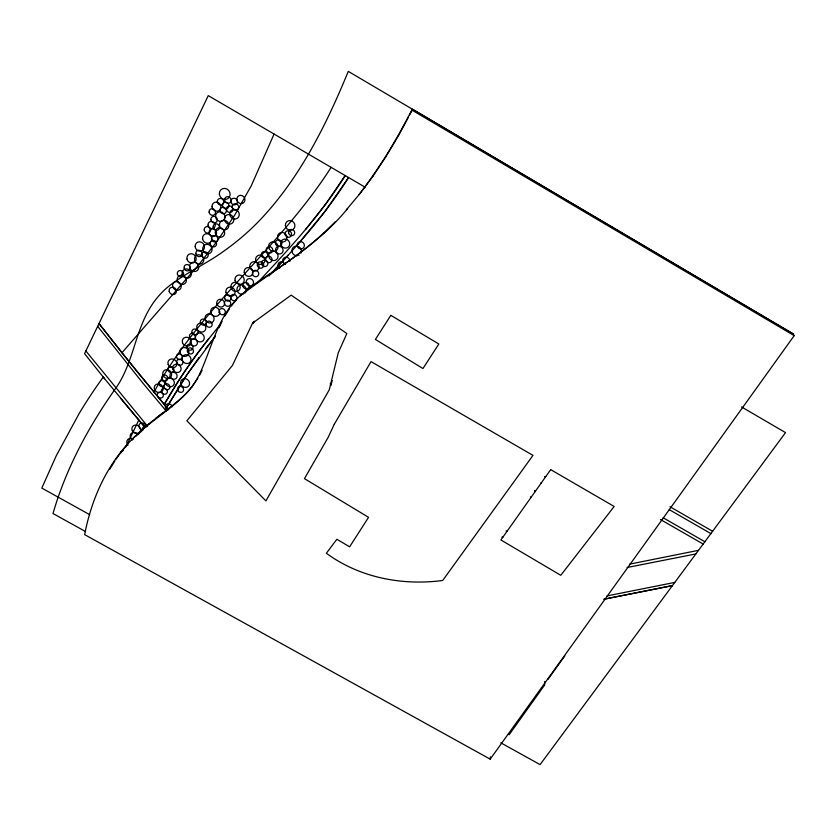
<?xml version="1.0" encoding="UTF-8"?>
<svg xmlns="http://www.w3.org/2000/svg" width="836" height="836" viewBox="0 0 836 836"><rect width="100%" height="100%" fill="white"/><g stroke="black" fill="none" stroke-linecap="round" stroke-linejoin="round"><path stroke-width="1.25" d="M544.769 681.444L544.644 685.018L509.103 734.792M133.979 437.447C107.332 463.353 91.573 498.496 84.645 534.632L490.189 759.161L490.418 756.841M330.993 385.49L332.195 380.568M274.083 134.053L251.228 185.864L234.498 215.489L216.932 241.447L198.675 264.845L121.92 352.782L168.255 409.295M219.063 327.722L222.125 321.275M125.954 446.842L138.786 420.059L103.267 377.088A629.456 537.099 3.7 0 0 79.19 413.423L56.242 455.829L41.8 488.088L89.661 514.652M252.576 323.114L232.377 365.531L186.856 420.79L265.911 500.889L329.248 389.827L338.287 352.74L346.846 333.533L291.158 295.139L252.576 323.114L254.228 321.285L253.109 323.636M199.543 375.333L202.124 370.285M490.189 759.161L794.2 335.654L793.03 333.794L412.639 109.307L411.814 110.028C396.609 139.664 379.471 168.391 358.947 194.684M399.096 134.596L408.344 117.343M409.525 115.075L412.639 109.307M224.905 316.05L229.377 308.881M109.568 469.466L114.887 460.95M197.86 378.185L191.998 386.88M385.804 156.865L399.127 134.554M153.918 392.23C200.285 307.523 279.548 248.198 331.14 167.357M372.751 176.438L385.845 156.823M116.152 459.089L118.952 455.066M199.072 357.442L185.446 376.952L166.625 407.393L187.379 374.058L215.5 336.135M547.925 679.417L564.833 655.894M372.793 176.386L359.971 193.597L346.428 209.752M208.592 338.841L198.393 352.186A637.502 543.358 -1.3 0 0 171.495 392.094L164.159 404.478L179.353 379.596A636.144 542.355 -1.3 0 1 202.49 346.721L220.161 324.608M205.457 348.894L215.145 336.574M119.538 454.188L126.706 445.306M305.568 229.492L325.873 203.806L345.195 175.56C320.721 214.904 289.099 249.023 257.54 282.693M231.373 305.934L236.254 299.988M187.358 392.303L192.081 386.796M297.386 244.864L324.995 211.414L348.56 177.525C326.124 213.431 297.898 245.23 268.92 275.922M288.232 255.074L270.289 274.532M347.557 208.551C318.202 245.209 276.622 267.645 240.193 295.934M241.803 294.345C218.739 314.002 212.783 344.704 200.953 371.1C187.672 402.419 154.054 415.92 131.931 439.631M182.07 397.487L187.452 392.209M323.605 233.129L335.424 221.655M133.885 437.552L141.347 430.373M312.256 243.098L323.668 233.077M141.253 430.477L148.724 423.977M176.177 402.524L182.154 397.393M241.729 294.418L248.187 288.922M148.63 424.071L163.083 412.65M301.368 251.814L312.319 243.036M169.781 407.56L176.26 402.43M155.914 418.209L169.875 407.466M248.114 288.995L255.367 283.592M290.97 259.494L301.43 251.751M291.032 259.432L271.846 272.505M255.293 283.655L263.298 278.148M281.178 266.256L263.225 278.221M629.571 564.154L698.509 550.328M607.03 595.911L674.798 582.41M604.386 599.13L672.437 585.608L603.717 599.255M627.084 567.508L695.845 553.944M500.837 742.838L540.087 764.626L785.537 432.62L741.563 406.954M85.606 531.591L53.002 513.534C66.253 467.606 89.285 425.399 116.883 386.619C133.729 361.465 135.359 329.509 152.256 304.398A99.923 91.626 38.3 0 1 166.427 288.201C184.348 273.267 206.252 264.239 224.926 250.33A313.636 273.842 65.9 0 0 258.606 221.467C299.445 179.008 326.092 125.358 348.278 71.373L793.092 333.877M669.939 506.72L712.617 531.257M669.27 509.667L710.893 533.598M663.094 517.735L704.873 541.728M660.482 519.543L703.16 544.048M364.998 187.118L208.268 95.628L84.561 353.68L104.584 378.718M411.814 110.028L794.2 335.654M166.374 411.218L143.008 383.264L97.676 326.333M147.575 426.245L85.857 350.974M138.786 420.059L145.213 427.562L120.562 398.281M168.569 409.661L136.341 370.776L99.003 323.563L121.92 352.782M330.168 383.849A3.469 3.24 29.7 0 1 331.453 383.4M541.31 482.915A3.469 3.187 4.7 0 1 540.631 483.135M507.368 530.787A3.396 3.083 8.5 0 1 506.02 531.069M502.948 537.036A3.637 3.292 8.9 0 1 501.851 537.203M534.58 490.481A3.448 3.166 5.7 0 1 534.925 491.746M530.421 496.845A3.438 3.156 6.3 0 1 530.62 497.807M545.856 476.363A3.386 3.125 4.1 0 1 544.518 476.645M167.597 410.204A3.647 3.26 37.8 0 1 166.479 404.373A3.647 3.26 37.8 0 1 172.226 406.704M143.207 429.631A3.616 3.198 37.6 0 1 138.912 426.172A3.616 3.198 37.6 0 1 142.663 423.016A3.616 3.198 37.6 0 1 145.715 427.52M142.716 430.164A3.605 3.198 37.3 0 1 147.429 426.538M140.5 432.536A3.125 2.759 37.1 0 1 142.434 430.498M136.467 435.953A4.567 4.034 37 0 1 139.089 433.727M128.033 445.065A4.556 4.013 37 0 1 127.762 439.558A4.556 4.013 37 0 1 133.373 439.172M120.457 453.54A3.846 3.375 36.7 0 1 123.226 450.646M132.339 439.976A4.567 4.034 37.3 0 1 131.231 433.445A4.567 4.034 37.3 0 1 137.992 434.427M243.057 294.178A4.828 4.483 44.8 0 1 236.933 289.162A4.828 4.483 44.8 0 1 243.349 285.504A4.828 4.483 44.8 0 1 245.011 293.06M279.632 268.304A3.71 3.49 46.3 0 1 279.36 262.399A3.71 3.49 46.3 0 1 284.992 264.5M285.567 264.333A3.72 3.501 46.8 0 1 282.725 260.027A3.72 3.501 46.8 0 1 286.758 257.279A3.72 3.501 46.8 0 1 289.862 261.417M299.006 255.231A4.932 4.661 47.8 0 1 298.567 255.429M297.146 255.722A4.932 4.661 47.8 0 1 291.889 250.34A4.932 4.661 47.8 0 1 297.752 246.286A4.932 4.661 47.8 0 1 301.096 252.984M334.295 424.228L328.161 437.353L304.461 478.631L368.551 517.338L349.626 546.817L336.877 539.283L326.343 553.254C359.689 577.718 402.158 585.817 442.704 580.487L532.981 455.38L371.038 361.612L334.295 424.228M390.83 315.35L375.385 339.426L422.953 368.53L438.837 343.993L390.83 315.35M550.694 469.633L500.9 539.972L560.778 575.293L614.167 506.47L550.694 469.633M132.266 430.582A4.577 4.044 37.6 0 0 139.831 432.149A4.577 4.044 37.6 0 0 136.665 425.137A4.577 4.044 37.6 0 0 132.266 430.582M158.882 384.299A3.177 2.853 39.6 0 0 164.065 385.856A3.177 2.853 39.6 0 0 162.372 380.798A3.177 2.853 39.6 0 0 158.882 384.299M167.984 370.191A3.198 2.884 40.3 0 0 173.188 371.748A3.198 2.884 40.3 0 0 171.495 366.649A3.198 2.884 40.3 0 0 167.984 370.191M170.116 376.513A3.741 3.375 39.7 0 0 176.218 378.342A3.741 3.375 39.7 0 0 174.243 372.375A3.741 3.375 39.7 0 0 170.116 376.513M157.44 395.71A3.166 2.832 38.9 0 0 162.602 397.257A3.166 2.832 38.9 0 0 160.909 392.241A3.166 2.832 38.9 0 0 157.44 395.71M161.463 391.938A3.166 2.842 39 0 0 166.636 393.495A3.166 2.842 39 0 0 164.943 388.458A3.166 2.842 39 0 0 161.463 391.938M164.002 387.381A3.177 2.853 39.2 0 0 169.175 388.928A3.177 2.853 39.2 0 0 167.493 383.881A3.177 2.853 39.2 0 0 164.002 387.381M154.461 389.189A4.65 4.159 39.4 0 0 162.038 391.457A4.65 4.159 39.4 0 0 159.561 384.079A4.65 4.159 39.4 0 0 154.461 389.189M165.643 383.337A4.661 4.19 39.4 0 0 173.24 385.615A4.661 4.19 39.4 0 0 170.784 378.206A4.661 4.19 39.4 0 0 165.643 383.337M180.137 352.917A4.713 4.274 41.1 0 0 187.818 355.216A4.713 4.274 41.1 0 0 185.352 347.671A4.713 4.274 41.1 0 0 180.137 352.917M168.141 364.318A4.692 4.232 40.7 0 0 175.779 366.607A4.692 4.232 40.7 0 0 173.303 359.125A4.692 4.232 40.7 0 0 168.141 364.318M182.248 360.107A4.702 4.264 40.5 0 0 189.908 362.396A4.702 4.264 40.5 0 0 187.463 354.882A4.702 4.264 40.5 0 0 182.248 360.107M161.881 378.562A3.187 2.863 39.9 0 0 167.075 380.119A3.187 2.863 39.9 0 0 165.382 375.05A3.187 2.863 39.9 0 0 161.881 378.562M176.929 362.814A3.208 2.895 40.5 0 0 182.154 364.381A3.208 2.895 40.5 0 0 180.471 359.261A3.208 2.895 40.5 0 0 176.929 362.814M187.442 351.632A3.219 2.926 41 0 0 192.688 353.2A3.219 2.926 41 0 0 191.016 348.037A3.219 2.926 41 0 0 187.442 351.632M176.595 357.453A3.03 2.748 40.9 0 0 181.537 358.937A3.03 2.748 40.9 0 0 179.949 354.077A3.03 2.748 40.9 0 0 176.595 357.453M172.843 369.282A4.431 3.992 40.2 0 0 180.064 371.445A4.431 3.992 40.2 0 0 177.734 364.381A4.431 3.992 40.2 0 0 172.843 369.282M162.947 375.009A4.671 4.201 40.1 0 0 170.554 377.287A4.671 4.201 40.1 0 0 168.078 369.846A4.671 4.201 40.1 0 0 162.947 375.009M219.952 210.578A3.396 3.156 53.7 0 0 225.093 213.253A3.396 3.156 53.7 0 0 224.476 207.527A3.396 3.156 53.7 0 0 219.952 210.578M222.46 205.593A3.407 3.156 54.2 0 0 227.611 208.279A3.407 3.156 54.2 0 0 226.995 202.521A3.407 3.156 54.2 0 0 222.46 205.593M224.633 200.128A3.417 3.166 54.9 0 0 229.796 202.814A3.417 3.166 54.9 0 0 229.179 197.045A3.417 3.166 54.9 0 0 224.633 200.128M219.366 194.14A5.674 5.267 55.5 0 0 227.925 198.602A5.674 5.267 55.5 0 0 226.901 189.009A5.674 5.267 55.5 0 0 219.366 194.14M217.35 201.873A3.407 3.156 54.6 0 0 222.501 204.559A3.407 3.156 54.6 0 0 221.874 198.801A3.407 3.156 54.6 0 0 217.35 201.873M210.881 219.743A3.386 3.125 52.7 0 0 216.001 222.397A3.386 3.125 52.7 0 0 215.374 216.702A3.386 3.125 52.7 0 0 210.881 219.743M209.094 212.145A3.396 3.135 53.5 0 0 214.225 214.81A3.396 3.135 53.5 0 0 213.588 209.094A3.396 3.135 53.5 0 0 209.094 212.145M212.02 206.847A4.713 4.358 54.1 0 0 219.136 210.557A4.713 4.358 54.1 0 0 218.269 202.605A4.713 4.358 54.1 0 0 212.02 206.847M242.879 286.1A3.302 3.072 45.1 0 0 248.114 288.201A3.302 3.072 45.1 0 0 246.996 282.735A3.302 3.072 45.1 0 0 242.879 286.1M235.041 280.3A4.849 4.493 45.9 0 0 242.722 283.394A4.849 4.493 45.9 0 0 241.071 275.368A4.849 4.493 45.9 0 0 235.041 280.3M201.852 255.45A3.334 3.072 49.1 0 0 207.119 257.572A3.334 3.072 49.1 0 0 205.938 252.033A3.334 3.072 49.1 0 0 201.852 255.45M211.466 238.887A3.354 3.104 50.7 0 0 216.566 241.541A3.354 3.104 50.7 0 0 215.939 235.898A3.354 3.104 50.7 0 0 211.466 238.887M210.191 243.778A3.354 3.093 50.2 0 0 215.28 246.411A3.354 3.093 50.2 0 0 214.653 240.789A3.354 3.093 50.2 0 0 210.191 243.778M195.948 253.872A3.344 3.072 49.4 0 0 201.204 255.994A3.344 3.072 49.4 0 0 200.023 250.445A3.344 3.072 49.4 0 0 195.948 253.872M194.61 260.09A4.88 4.483 48.8 0 0 202.302 263.194A4.88 4.483 48.8 0 0 200.567 255.105A4.88 4.483 48.8 0 0 194.61 260.09M219.471 225.239A4.943 4.588 52.1 0 0 226.974 229.137A4.943 4.588 52.1 0 0 226.075 220.809A4.943 4.588 52.1 0 0 219.471 225.239M202.563 238.668A4.922 4.535 50.8 0 0 210.024 242.544A4.922 4.535 50.8 0 0 209.094 234.289A4.922 4.535 50.8 0 0 202.563 238.668M195.185 246.704A4.901 4.514 50 0 0 202.625 250.57A4.901 4.514 50 0 0 201.685 242.356A4.901 4.514 50 0 0 195.185 246.704M186.992 259.045A4.88 4.473 49 0 0 194.684 262.138A4.88 4.473 49 0 0 192.928 254.06A4.88 4.473 49 0 0 186.992 259.045M202.824 249.724A4.901 4.514 49.7 0 0 210.557 252.838A4.901 4.514 49.7 0 0 208.822 244.697A4.901 4.514 49.7 0 0 202.824 249.724M189.605 267.478A4.87 4.462 48.2 0 0 197.286 270.571A4.87 4.462 48.2 0 0 195.54 262.525A4.87 4.462 48.2 0 0 189.605 267.478M184.16 268.147A3.323 3.041 48.2 0 0 189.396 270.258A3.323 3.041 48.2 0 0 188.194 264.772A3.323 3.041 48.2 0 0 184.16 268.147M213.107 227.183A3.375 3.125 51.9 0 0 218.217 229.848A3.375 3.125 51.9 0 0 217.59 224.163A3.375 3.125 51.9 0 0 213.107 227.183M215.322 232.69A4.932 4.567 51.3 0 0 222.804 236.578A4.932 4.567 51.3 0 0 221.906 228.28A4.932 4.567 51.3 0 0 215.322 232.69M209.063 232.711A3.95 3.657 51.3 0 0 215.051 235.825A3.95 3.657 51.3 0 0 214.319 229.179A3.95 3.657 51.3 0 0 209.063 232.711M200.421 322.811A3.25 2.978 42.9 0 0 205.719 324.389A3.25 2.978 42.9 0 0 204.047 319.143A3.25 2.978 42.9 0 0 200.421 322.811M224.748 298.661A3.281 3.03 44.4 0 0 230.099 300.249A3.281 3.03 44.4 0 0 228.447 294.92A3.281 3.03 44.4 0 0 224.748 298.661M189.553 337.127A3.24 2.947 42.1 0 0 194.83 338.705A3.24 2.947 42.1 0 0 193.147 333.501A3.24 2.947 42.1 0 0 189.553 337.127M192.029 332.77A3.24 2.957 42.4 0 0 197.317 334.337A3.24 2.957 42.4 0 0 195.634 329.123A3.24 2.957 42.4 0 0 192.029 332.77M206.095 324.89A3.25 2.978 42.6 0 0 211.393 326.468A3.25 2.978 42.6 0 0 209.731 321.233A3.25 2.978 42.6 0 0 206.095 324.89M246.244 282.704A3.814 3.553 45.3 0 0 252.294 285.149A3.814 3.553 45.3 0 0 251.009 278.816A3.814 3.553 45.3 0 0 246.244 282.704M224.57 303.886A3.281 3.03 43.9 0 0 229.91 305.485A3.281 3.03 43.9 0 0 228.259 300.166A3.281 3.03 43.9 0 0 224.57 303.886M205.175 319.456A4.776 4.379 43.1 0 0 212.95 321.787A4.776 4.379 43.1 0 0 210.505 314.075A4.776 4.379 43.1 0 0 205.175 319.456M181.004 384.393A4.661 4.201 38.8 0 0 188.737 385.971A4.661 4.201 38.8 0 0 185.602 378.739A4.661 4.201 38.8 0 0 181.004 384.393M225.95 292.339A4.817 4.462 44.9 0 0 233.589 295.421A4.817 4.462 44.9 0 0 231.927 287.448A4.817 4.462 44.9 0 0 225.95 292.339M249.859 267.029A4.87 4.546 47 0 0 257.572 270.143A4.87 4.546 47 0 0 255.941 262.034A4.87 4.546 47 0 0 249.859 267.029M195.384 338.434A4.734 4.326 41.8 0 0 203.106 340.743A4.734 4.326 41.8 0 0 200.661 333.125A4.734 4.326 41.8 0 0 195.384 338.434M196.951 328.569A4.755 4.347 42.5 0 0 204.705 330.878A4.755 4.347 42.5 0 0 202.249 323.219A4.755 4.347 42.5 0 0 196.951 328.569M210.839 312.852A4.786 4.399 43.5 0 0 218.635 315.182A4.786 4.399 43.5 0 0 216.2 307.449A4.786 4.399 43.5 0 0 210.839 312.852M216.9 304.064A4.075 3.752 44.1 0 0 223.536 306.039A4.075 3.752 44.1 0 0 221.467 299.434A4.075 3.752 44.1 0 0 216.9 304.064M230.809 298.295A3.281 3.041 44.2 0 0 236.16 299.884A3.281 3.041 44.2 0 0 234.508 294.554A3.281 3.041 44.2 0 0 230.809 298.295M230.997 287.459A4.828 4.473 45.3 0 0 238.657 290.541A4.828 4.473 45.3 0 0 237.006 282.547A4.828 4.473 45.3 0 0 230.997 287.459M219.178 312.371A3.271 3.01 43.3 0 0 224.508 313.96A3.271 3.01 43.3 0 0 222.846 308.672A3.271 3.01 43.3 0 0 219.178 312.371M187.003 347.807A3.219 2.926 41.3 0 0 192.259 349.375A3.219 2.926 41.3 0 0 190.577 344.202A3.219 2.926 41.3 0 0 187.003 347.807M182.499 342.708A4.734 4.295 41.8 0 0 190.2 345.017A4.734 4.295 41.8 0 0 187.734 337.42A4.734 4.295 41.8 0 0 182.499 342.708M190.315 343.188A3.793 3.448 41.6 0 0 196.502 345.038A3.793 3.448 41.6 0 0 194.527 338.946A3.793 3.448 41.6 0 0 190.315 343.188M208.039 225.166A3.772 3.48 52.1 0 0 213.744 228.134A3.772 3.48 52.1 0 0 213.034 221.791A3.772 3.48 52.1 0 0 208.039 225.166M204.203 229.952A3.375 3.114 51.6 0 0 209.314 232.607A3.375 3.114 51.6 0 0 208.676 226.943A3.375 3.114 51.6 0 0 204.203 229.952M215.563 216.764A4.964 4.598 53 0 0 223.076 220.683A4.964 4.598 53 0 0 222.167 212.313A4.964 4.598 53 0 0 215.563 216.764M232.199 207.15A3.407 3.166 54.1 0 0 237.351 209.836A3.407 3.166 54.1 0 0 236.745 204.089A3.407 3.166 54.1 0 0 232.199 207.15M230.924 201.675A3.407 3.177 54.7 0 0 236.076 204.36A3.407 3.177 54.7 0 0 235.48 198.592A3.407 3.177 54.7 0 0 230.924 201.675M229.806 214.392A4.964 4.619 53.3 0 0 237.33 218.311A4.964 4.619 53.3 0 0 236.452 209.92A4.964 4.619 53.3 0 0 229.806 214.392M236.881 199.637A4.243 3.95 55 0 0 243.286 202.981A4.243 3.95 55 0 0 242.555 195.802A4.243 3.95 55 0 0 236.881 199.637M226.462 209.314A3.396 3.156 53.8 0 0 231.603 211.989A3.396 3.156 53.8 0 0 230.997 206.252A3.396 3.156 53.8 0 0 226.462 209.314M224.435 219.502A4.964 4.608 52.7 0 0 231.948 223.421A4.964 4.608 52.7 0 0 231.06 215.051A4.964 4.608 52.7 0 0 224.435 219.502M169.185 291.377A3.866 3.511 46.4 0 0 175.288 293.833A3.866 3.511 46.4 0 0 173.857 287.48A3.866 3.511 46.4 0 0 169.185 291.377M182.196 274.177A4.849 4.441 47.7 0 0 189.856 277.27A4.849 4.441 47.7 0 0 188.1 269.244A4.849 4.441 47.7 0 0 182.196 274.177M177.389 274.093A3.313 3.03 47.7 0 0 182.614 276.193A3.313 3.03 47.7 0 0 181.402 270.728A3.313 3.03 47.7 0 0 177.389 274.093M177.305 280.447A4.838 4.42 47.2 0 0 184.955 283.529A4.838 4.42 47.2 0 0 183.189 275.535A4.838 4.42 47.2 0 0 177.305 280.447M172.655 286.518A4.567 4.159 46.7 0 0 179.855 289.423A4.567 4.159 46.7 0 0 178.183 281.91A4.567 4.159 46.7 0 0 172.655 286.518M244.258 272.546A4.588 4.274 46.5 0 0 251.531 275.483A4.588 4.274 46.5 0 0 249.985 267.844A4.588 4.274 46.5 0 0 244.258 272.546M297.177 245.784A3.741 3.543 48.5 0 0 303.123 248.187A3.741 3.543 48.5 0 0 301.942 241.917A3.741 3.543 48.5 0 0 297.177 245.784M261.323 255.304A3.344 3.125 48.1 0 0 266.621 257.436A3.344 3.125 48.1 0 0 265.514 251.866A3.344 3.125 48.1 0 0 261.323 255.304M275.462 243.527A3.354 3.156 49.4 0 0 280.781 245.669A3.354 3.156 49.4 0 0 279.684 240.057A3.354 3.156 49.4 0 0 275.462 243.527M275.598 250.654A3.929 3.699 48.4 0 0 281.826 253.172A3.929 3.699 48.4 0 0 280.551 246.599A3.929 3.699 48.4 0 0 275.598 250.654M257.363 265.409A3.323 3.114 47 0 0 262.64 267.541A3.323 3.114 47 0 0 261.532 262.002A3.323 3.114 47 0 0 257.363 265.409M252.42 273.978A3.313 3.093 46.1 0 0 257.687 276.089A3.313 3.093 46.1 0 0 256.579 270.582A3.313 3.093 46.1 0 0 252.42 273.978M261.49 263.8A3.323 3.114 47.1 0 0 266.778 265.921A3.323 3.114 47.1 0 0 265.67 260.372A3.323 3.114 47.1 0 0 261.49 263.8M265.639 259.871A3.334 3.125 47.5 0 0 270.927 262.002A3.334 3.125 47.5 0 0 269.829 256.443A3.334 3.125 47.5 0 0 265.639 259.871M255.67 260.404A4.88 4.567 47.6 0 0 263.403 263.528A4.88 4.567 47.6 0 0 261.783 255.388A4.88 4.567 47.6 0 0 255.67 260.404M177.754 390.349A3.177 2.853 38.5 0 0 183.011 391.426A3.177 2.853 38.5 0 0 180.869 386.504A3.177 2.853 38.5 0 0 177.754 390.349M268.722 256.506A4.891 4.588 47.8 0 0 276.476 259.641A4.891 4.588 47.8 0 0 274.877 251.469A4.891 4.588 47.8 0 0 268.722 256.506M285.389 225.574A4.943 4.682 51.7 0 0 292.903 229.503A4.943 4.682 51.7 0 0 292.151 221.112A4.943 4.682 51.7 0 0 285.389 225.574M277.583 237.873A4.922 4.64 50.1 0 0 285.389 241.029A4.922 4.64 50.1 0 0 283.801 232.774A4.922 4.64 50.1 0 0 277.583 237.873M266.35 250.319A3.344 3.135 48.6 0 0 271.658 252.451A3.344 3.135 48.6 0 0 270.561 246.86A3.344 3.135 48.6 0 0 266.35 250.319M285.128 234.467A3.365 3.177 50.4 0 0 290.468 236.619A3.365 3.177 50.4 0 0 289.392 230.966A3.365 3.177 50.4 0 0 285.128 234.467M288.619 232.983A3.187 3.01 50.6 0 0 293.655 235.02A3.187 3.01 50.6 0 0 292.642 229.681A3.187 3.01 50.6 0 0 288.619 232.983M280.844 244.206A4.64 4.379 49.1 0 0 288.201 247.174A4.64 4.379 49.1 0 0 286.706 239.399A4.64 4.379 49.1 0 0 280.844 244.206M268.659 247.268A4.912 4.608 49 0 0 276.434 250.413A4.912 4.608 49 0 0 274.835 242.21A4.912 4.608 49 0 0 268.659 247.268"/></g></svg>
